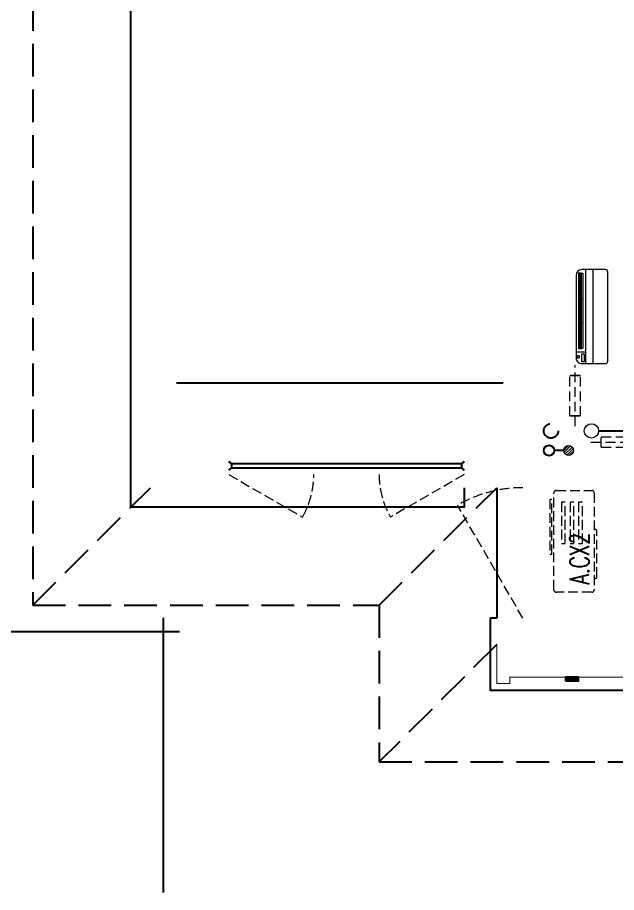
# Model space of a CAD drawing. Extents: x 2803505 to 5851001, y -1372902 to 24339.
# Drawn here: x 3255345 to 3259929, y -894072 to -887371 of the extents above; entities that cross this region are included whole.
import ezdxf

# ---------------------------------------------------------------- set-up
doc = ezdxf.new("R2010")
doc.units = 0
doc.header["$LTSCALE"] = 1000
doc.header["$MEASUREMENT"] = 0
doc.linetypes.add('DASH', pattern=[0.35, 0.25, -0.1])
doc.linetypes.add('HIDDEN', pattern=[0.375, 0.25, -0.125])
doc.layers.get('0').update_dxf_attribs({"linetype": 'CONTINUOUS'})
for name, color, linetype in [('!!电气', 1, 'CONTINUOUS'), ('3-栏杆1', 252, 'CONTINUOUS'), ('3.5方案汇报，与郭总、侯月琴确定户型_t8$0$2020.03.04 -1安徽标准化洋房户型(UA）_t8_t8$0$看线', 154, 'CONTINUOUS'), ('VPIPE-凝结', 150, 'CONTINUOUS'), ('VPIPE-雨水', 4, 'DASH'), ('卫生间', 6, 'CONTINUOUS'), ('看线', 185, 'CONTINUOUS'), ('立面', 73, 'CONTINUOUS'), ('铝合金', 144, 'CONTINUOUS')]:
    doc.layers.add(name, color=color, linetype=linetype)
for name, color, linetype, lineweight in [('EQUIP_地漏', 7, 'CONTINUOUS', 18), ('VPIPE-废水', 31, 'TG_F', 18), ('WINDOW', 146, 'CONTINUOUS', 20), ('平面-空调室内机', 176, 'CONTINUOUS', 9), ('平面-空调预留孔', 252, 'CONTINUOUS', 15)]:
    doc.layers.add(name, color=color, linetype=linetype, lineweight=lineweight)
doc.styles.add('_TCH_DIM', font='SIMPLEX', dxfattribs={"bigfont": 'GBCBIG'})
doc.styles.add('TG_LINETYPE', font='SIMPLEX', dxfattribs={"width": 0.8, "height": 3, "bigfont": 'HZTXT'})
doc.linetypes.add('TG_F', pattern='A,2,-0.3,["F",TG_LINETYPE,S=0.1,R=0,X=-0.23,Y=-0.15],0', length=2.3)

# ---------------------------------------------------------------- blocks, each defined once
blk = doc.blocks.new('dongkong')
at = {"layer": '平面-空调预留孔', "color": 8, "linetype": 'HIDDEN', "ltscale": 0.3}
for p, q in [((-603796, 210899.9), (-603796, 210431.5)), ((-603836, 210821), (-603836, 210510.8)), ((-603836, 210821), (-603756, 210821)), ((-603756, 210821), (-603756, 210510.8))]:
    blk.add_line(p, q, dxfattribs=at)
blk.add_lwpolyline([(-603756, 210510.8), (-603836, 210510.8)], dxfattribs=at)
blk = doc.blocks.new('A$C001338C2')
at = {"color": 8}
for p, q in [((845, 303.6), (55, 303.6)), ((109.1, 214.8), (109.1, 303.6)), ((0, 248.6), (0, 22)), ((900, 22), (900, 248.6)), ((22, 0), (878, 0))]:
    blk.add_line(p, q, dxfattribs=at)
at = {"color": 8, "lineweight": 5}
for p, q in [((864.6, 278.7), (144.5, 278.7)), ((144.5, 278.7), (144.5, 265.8)), ((387, 278.7), (144.5, 278.7)), ((144.5, 278.7), (144.5, 252.9)), ((144.5, 265.8), (864.6, 265.8)), ((144.5, 239.9), (144.5, 252.9)), ((144.5, 252.9), (864.6, 252.9)), ((387, 239.9), (387, 278.7)), ((864.6, 278.7), (622, 278.7)), ((622, 278.7), (622, 239.9)), ((864.6, 252.9), (864.6, 278.7)), ((864.6, 265.8), (864.6, 239.9)), ((900, 214.8), (0, 214.8)), ((864.6, 239.9), (144.5, 239.9)), ((622, 239.9), (387, 239.9)), ((900, 143.2), (0, 143.2))]:
    blk.add_line(p, q, dxfattribs=at)
at = {"color": 8}
for points in [[(73.1, 275), (56.8, 275, -0.414214), (51.3, 280.5), (51.3, 283.4, -0.414214), (56.8, 288.9), (73.1, 288.9, -0.414214), (78.6, 283.4), (78.6, 280.5, -0.414214)], [(89.2, 226.4), (22.2, 226.4, -0.414214), (16.7, 231.9), (16.7, 243.1, -0.414214), (22.2, 248.6), (89.2, 248.6, -0.414214), (94.7, 243.1), (94.7, 231.9, -0.414214)]]:
    blk.add_lwpolyline(points, format="xyb", close=True, dxfattribs=at)
for centre, radius, start, end in [((55, 248.6), 55, 90, 180), ((845, 248.6), 55, 360, 90), ((22, 22), 22, 180, 270), ((878, 22), 22, 270, 360)]:
    blk.add_arc(centre, radius, start, end, dxfattribs=at)
blk = doc.blocks.new('$TwtSys$00000141')
at = {"color": 252}
for p, q in [((-47.1, 3.8), (-5, 45.9)), ((-47.1, 3.8), (-5, 45.9)), ((-43.6, -17.5), (17.5, 43.6)), ((-43.6, -17.5), (17.5, 43.6)), ((-33.2, -33.2), (33.2, 33.2)), ((-33.2, -33.2), (33.2, 33.2)), ((-16.2, -43.5), (43.8, 16.4)), ((-16.2, -43.5), (43.8, 16.4)), ((5.7, -46.1), (46.1, -5.7)), ((5.7, -46.1), (46.1, -5.7))]:
    blk.add_line(p, q, dxfattribs=at)
blk.add_circle((0, 0), 47, dxfattribs=at)
blk.add_circle((0, 0), 47, dxfattribs=at)
blk = doc.blocks.new('A$C148B7D8E')
at = {"layer": '卫生间', "color": 252, "linetype": 'DASH'}
for p, q in [((-900, -900), (0, 0)), ((1750, -900), (2650, 0)), ((2650, -1200), (1750, -2100))]:
    blk.add_line(p, q, dxfattribs=at)
blk.add_lwpolyline([(16100, 14000), (16100, 15400), (7700, 15400), (7700, 10800), (7300, 10800), (7300, 10000), (900, 10000), (900, 9000), (-900, 9000), (-900, -900), (1750, -900), (1750, -2100), (23450, -2100), (23450, -900), (25100, -900)], dxfattribs=at)
blk = doc.blocks.new('fergve')
at = {"layer": '平面-空调预留孔', "color": 8, "linetype": 'DASH', "ltscale": 0.3}
for p, q in [((119062.7, 54987.6), (119062.7, 54977.6)), ((119072.7, 54967.6), (119425.6, 54967.6)), ((119435.6, 54977.6), (119435.6, 54987.6))]:
    blk.add_line(p, q, dxfattribs=at)
blk.add_lwpolyline([(119715.9, 54987.6), (118975.9, 54987.6, -0.414214), (118955.9, 55007.6), (118955.9, 55277.6, -0.414214), (118975.9, 55297.6), (119715.9, 55297.6, -0.414214), (119735.9, 55277.6), (119735.9, 55007.6, -0.414214)], format="xyb", close=True, dxfattribs=at)
for points in [[(119666.7, 55326.8), (119246.8, 55326.8), (119246.8, 55311.6), (119666.7, 55311.6)], [(119645.5, 55239.2), (119330, 55239.2), (119330, 55210.2), (119645.5, 55210.2)], [(119645.5, 55173.4), (119330, 55173.4), (119330, 55144.4), (119645.5, 55144.4)], [(119645.5, 55107.6), (119330, 55107.6), (119330, 55078.6), (119645.5, 55078.6)]]:
    blk.add_lwpolyline(points, close=True, dxfattribs=at)
for centre, start, end in [((119072.7, 54977.6), 180, 270), ((119425.6, 54977.6), 270, 0)]:
    blk.add_arc(centre, 10, start, end, dxfattribs=at)
at = {"layer": '平面-空调预留孔', "color": 8, "linetype": 'DASH', "ltscale": 0.3, "style": '_TCH_DIM', "width": 0.705882}
blk.add_text('A.CX2', height=146.88, dxfattribs=at).set_placement((119015.3, 55027.3))
blk = doc.blocks.new('GDGDRGDGDRGDR')
at = {"layer": '平面-空调室内机', "ltscale": 0.3, "rotation": 89.99999999999999}
blk.add_blockref('dongkong', (634787.3, 1046278.1), dxfattribs=at)
at = {"layer": '平面-空调预留孔', "rotation": 90}
blk.add_blockref('fergve', (478900.7, 322375.3), dxfattribs=at)
blk = doc.blocks.new('A$C66B635E3')
at = {"layer": '立面'}
h = blk.add_hatch(dxfattribs=at)
h.set_pattern_fill('ANSI31', color=252, scale=2)
h.set_pattern_definition([(45, (-885150.3096, -795945.4625), (-2.24506403, 2.24506403), [])])
h.paths.add_polyline_path([(3075, -380), (3175, -380), (3175, -350), (3075, -350)])
at = {"layer": '!!电气', "color": 1}
for p, q in [((0, -2000), (0, 103)), ((-2000, 0), (121.3, 0))]:
    blk.add_line(p, q, dxfattribs=at)
at = {"color": 252, "const_width": 8}
blk.add_lwpolyline([(2550, -100), (2550, -400), (2650, -400), (2650, -350), (3700, -350), (3700, -100)], dxfattribs=at)
at = {"layer": '3-栏杆1', "color": 252}
for p, q in [((520.3, 1282.2), (500, 1300)), ((500, 1300), (520.3, 1282.2)), ((2279.7, 1282.1), (520.3, 1282.2)), ((520.3, 1282.2), (520.3, 1252.9)), ((2279.7, 1282.2), (2300, 1300)), ((2300, 1300), (2279.7, 1282.2)), ((2279.7, 1282.2), (2279.7, 1252.9)), ((500, 1233.1), (520.3, 1252.9)), ((520.3, 1252.9), (2279.7, 1252.9)), ((2279.7, 1252.9), (2300, 1233.1)), ((2300, 1233.1), (2279.7, 1252.9))]:
    blk.add_line(p, q, dxfattribs=at)
at = {"layer": '3.5方案汇报，与郭总、侯月琴确定户型_t8$0$2020.03.04 -1安徽标准化洋房户型(UA）_t8_t8$0$看线', "color": 252, "ltscale": 10}
blk.add_line((2600, 1900), (100, 1900), dxfattribs=at)
at = {"layer": 'VPIPE-凝结', "color": 252, "ltscale": 0.1}
blk.add_line((3330, 1535), (3670, 1535), dxfattribs=at)
blk.add_lwpolyline([(3062.4, 1385), (2990, 1385)], dxfattribs=at)
at = {"layer": 'VPIPE-凝结', "color": 252}
blk.add_circle((2950, 1385), 40, dxfattribs=at)
at = {"layer": 'VPIPE-废水', "color": 252}
blk.add_circle((3275, 1535), 55, dxfattribs=at)
at = {"layer": 'VPIPE-雨水', "color": 252}
blk.add_circle((2965, 1535), 55, dxfattribs=at)
at = {"layer": 'WINDOW', "color": 252, "linetype": 'DASH', "ltscale": 0.3}
for points in [[(500, 1200), (1063.1, 875.4, 0.131485), (1150, 1200)], [(2300, 1200), (1736.9, 875.4, -0.131485), (1650, 1200)], [(2750, 100), (2250, 966, -0.131652), (2750, 1100)]]:
    blk.add_lwpolyline(points, format="xyb", dxfattribs=at)
at = {"layer": '看线', "color": 252}
for points in [[(2300, 1100), (2300, 950), (-250, 950), (-250, 9350), (1400.1, 9350), (1400.1, 9200)], [(2550, 100), (2500, 100), (2500, -450), (3750, -450), (3750, -250)]]:
    blk.add_lwpolyline(points, dxfattribs=at)
at = {"layer": '看线', "color": 252, "ltscale": 0.5}
blk.add_lwpolyline([(2550, 1100), (2550, 100)], dxfattribs=at)
at = {"layer": '立面', "color": 252}
blk.add_lwpolyline([(3075, -380), (3175, -380), (3175, -350), (3075, -350)], close=True, dxfattribs=at)
at = {"layer": '铝合金', "color": 252}
blk.add_lwpolyline([(3075, -380), (3175, -380), (3175, -350), (3075, -350)], close=True, dxfattribs=at)
at = {"color": 252}
for name, p in [('A$C148B7D8E', (-100, 1100)), ('GDGDRGDGDRGDR', (-420616.6, -441032.1))]:
    blk.add_blockref(name, p, dxfattribs=at)
at = {"layer": 'EQUIP_地漏', "color": 252, "xscale": -0.8, "yscale": -0.8, "zscale": 0.8, "rotation": 180}
blk.add_blockref('$TwtSys$00000141', (3100, 1385), dxfattribs=at)
at = {"layer": '平面-空调室内机', "color": 252, "ltscale": 0.3, "xscale": -1, "rotation": 180}
blk.add_blockref('dongkong', (606945.9, 212470.8), dxfattribs=at)
at = {"layer": '平面-空调室内机', "color": 252, "ltscale": 0.3, "rotation": 180}
blk.add_blockref('dongkong', (-600646.1, 212470.8), dxfattribs=at)
at = {"layer": '平面-空调预留孔', "color": 252, "xscale": 0.800000000046565, "yscale": 0.800000000046565, "zscale": 0.800000000046565, "rotation": 90.00000023343011}
blk.add_blockref('A$C001338C2', (3399.9, 2050), dxfattribs=at)

msp = doc.modelspace()

# ---------------------------------------------------------------- block references
at = {"layer": '!!电气'}
msp.add_blockref('A$C66B635E3', (3256462.1, -892072), dxfattribs=at)

doc.saveas('drawing.dxf')
